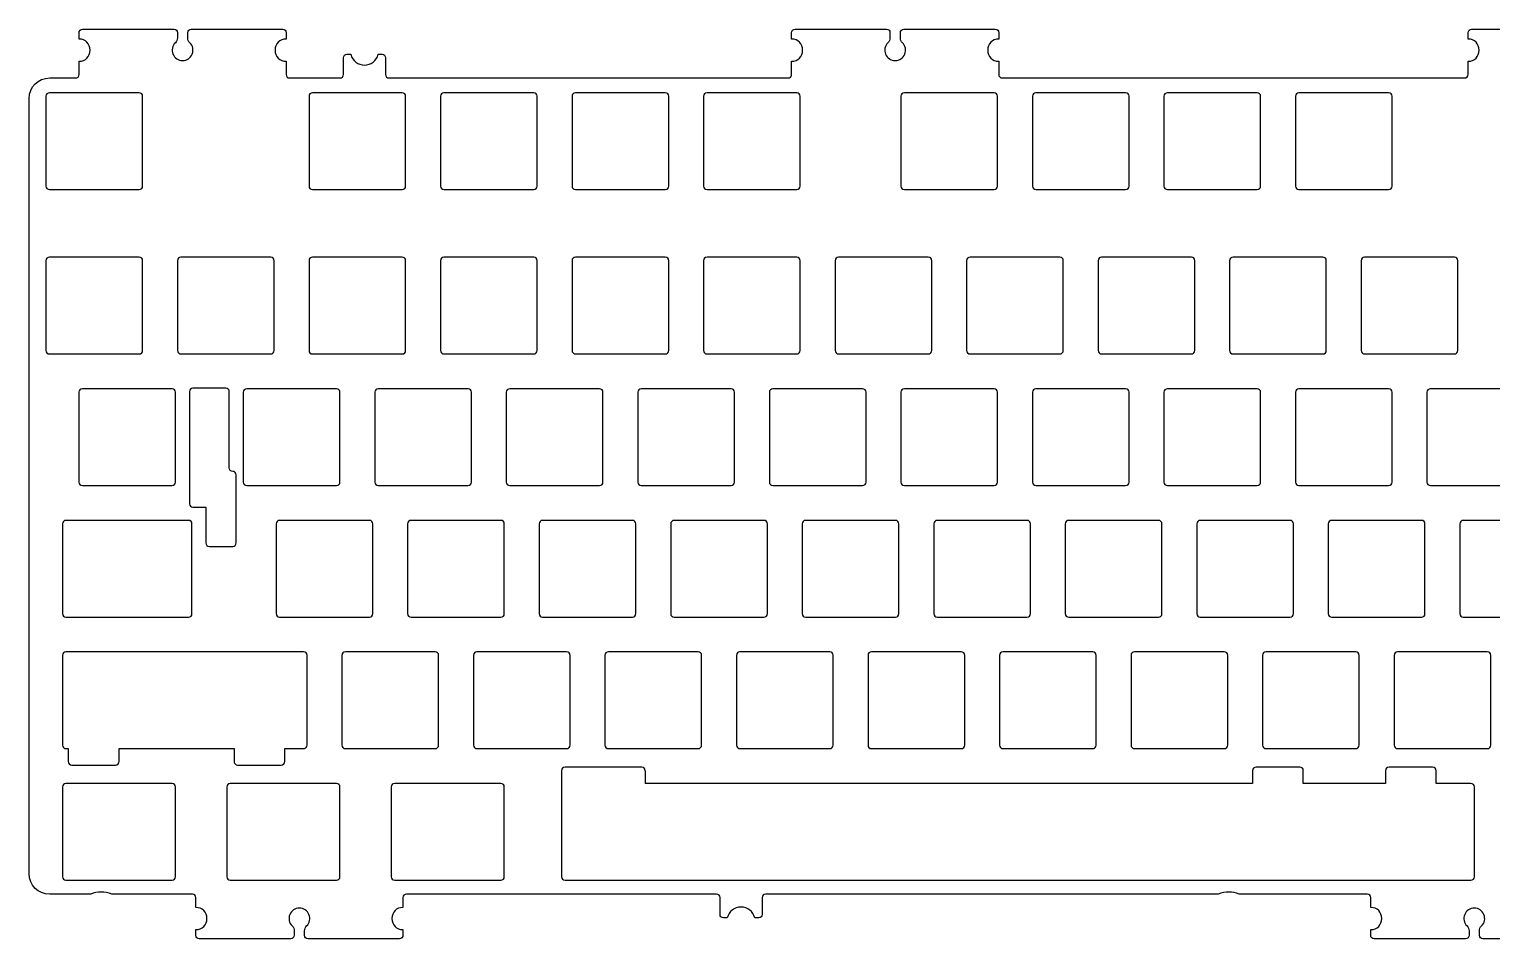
# Model space of a CAD drawing. Extents: x 786 to 1134, y 474 to 606.
# Drawn here: x 786.3 to 998.2, y 474.2 to 605.8 of the extents above; entities that cross this region are included whole.
import ezdxf

# ---------------------------------------------------------------- set-up
doc = ezdxf.new("R2010")
doc.units = 0
doc.header["$MEASUREMENT"] = 0
doc.layers.add('默认', color=7, linetype='Continuous', lineweight=0)

msp = doc.modelspace()

# ---------------------------------------------------------------- linework, layer by layer
at = {"layer": '默认', "color": 18, "lineweight": 25, "true_color": 0x000000}
for p, q in [((831.83, 599.29), (831.83, 601.72)), ((837.93, 601.72), (837.93, 599.29)), ((793.53, 599.29), (793.53, 601.22)), ((823.53, 601.22), (823.53, 599.29)), ((896.74, 599.29), (896.74, 601.22)), ((926.74, 601.22), (926.74, 599.29)), ((994.72, 599.29), (994.72, 601.22)), ((786.32, 483.61), (786.32, 595.79)), ((809.53, 553.38), (809.53, 537.15)), ((815.29, 542.33), (815.29, 553.38)), ((816.29, 531.47), (816.29, 541.33)), ((812.41, 530.97), (815.79, 530.97)), ((815.98, 501.68), (815.98, 499.83)), ((875.54, 498.48), (875.54, 496.63)), ((962.88, 496.63), (875.54, 496.63)), ((982.13, 496.63), (971.5, 496.63)), ((863.97, 482.63), (935.59, 482.63)), ((810.45, 478.68), (810.45, 480.11)), ((840.45, 480.11), (840.45, 478.68)), ((886.37, 477.68), (886.37, 480.11)), ((892.47, 480.11), (892.47, 477.68)), ((980.62, 478.68), (980.62, 480.11))]:
    msp.add_line(p, q, dxfattribs=at)
for points in [[(810.03, 536.65), (811.91, 536.65), (811.91, 531.47)], [(791.63, 501.68), (791.98, 501.68), (791.98, 499.83)], [(963.51, 498.48), (963.51, 496.63), (962.88, 496.63)], [(971.5, 496.63), (970.86, 496.63), (970.86, 498.48)], [(982.76, 498.48), (982.76, 496.63), (982.13, 496.63)], [(995.13, 496.63), (990.11, 496.63), (990.11, 498.48)]]:
    msp.add_lwpolyline(points, dxfattribs=at)
for points, knots in [([(793.53, 605.35), (793.53, 605.48), (793.58, 605.61), (793.68, 605.7), (793.77, 605.8), (793.9, 605.85), (794.03, 605.85)], [0, 0, 0, 0, 1, 1, 1, 2, 2, 2, 2]), ([(896.74, 605.35), (896.74, 605.48), (896.79, 605.61), (896.89, 605.7), (896.98, 605.8), (897.11, 605.85), (897.24, 605.85)], [0, 0, 0, 0, 1, 1, 1, 2, 2, 2, 2]), ([(912.49, 605.35), (912.49, 605.48), (912.54, 605.61), (912.64, 605.7), (912.73, 605.8), (912.86, 605.85), (912.99, 605.85)], [0, 0, 0, 0, 1, 1, 1, 2, 2, 2, 2]), ([(994.72, 605.35), (994.72, 605.48), (994.78, 605.61), (994.87, 605.7), (994.97, 605.8), (995.09, 605.85), (995.22, 605.85)], [0, 0, 0, 0, 1, 1, 1, 2, 2, 2, 2]), ([(793.53, 601.22), (794.47, 601.22), (795.13, 601.88), (795.13, 602.82), (795.13, 603.76), (794.47, 604.42), (793.53, 604.42)], [0, 0, 0, 0, 1, 1, 1, 2, 2, 2, 2]), ([(807.48, 603.89), (807.03, 603.45), (806.91, 602.83), (807.14, 602.25), (807.38, 601.67), (807.9, 601.32), (808.53, 601.32), (809.16, 601.32), (809.68, 601.67), (809.92, 602.25), (810.16, 602.83), (810.03, 603.45), (809.58, 603.89)], [0, 0, 0, 0, 1, 1, 1, 2, 2, 2, 3, 3, 3, 4, 4, 4, 4]), ([(823.53, 604.42), (822.59, 604.42), (821.93, 603.76), (821.93, 602.82), (821.93, 601.88), (822.59, 601.22), (823.53, 601.22)], [0, 0, 0, 0, 1, 1, 1, 2, 2, 2, 2]), ([(896.74, 601.22), (897.68, 601.22), (898.34, 601.88), (898.34, 602.82), (898.34, 603.76), (897.68, 604.42), (896.74, 604.42)], [0, 0, 0, 0, 1, 1, 1, 2, 2, 2, 2]), ([(910.69, 603.89), (910.24, 603.45), (910.12, 602.83), (910.35, 602.25), (910.59, 601.67), (911.11, 601.32), (911.74, 601.32), (912.37, 601.32), (912.89, 601.67), (913.13, 602.25), (913.37, 602.83), (913.24, 603.45), (912.79, 603.89)], [0, 0, 0, 0, 1, 1, 1, 2, 2, 2, 3, 3, 3, 4, 4, 4, 4]), ([(926.74, 604.42), (925.81, 604.42), (925.14, 603.76), (925.14, 602.82), (925.14, 601.88), (925.81, 601.22), (926.74, 601.22)], [0, 0, 0, 0, 1, 1, 1, 2, 2, 2, 2]), ([(994.72, 601.22), (995.66, 601.22), (996.32, 601.88), (996.32, 602.82), (996.32, 603.76), (995.66, 604.42), (994.72, 604.42)], [0, 0, 0, 0, 1, 1, 1, 2, 2, 2, 2]), ([(832.89, 602.22), (833.13, 601.26), (833.92, 600.67), (834.88, 600.67), (835.84, 600.67), (836.62, 601.26), (836.87, 602.22)], [0, 0, 0, 0, 1, 1, 1, 2, 2, 2, 2]), ([(926.74, 599.29), (926.74, 599.16), (926.79, 599.03), (926.89, 598.94), (926.98, 598.84), (927.11, 598.79), (927.24, 598.79)], [0, 0, 0, 0, 1, 1, 1, 2, 2, 2, 2]), ([(994.22, 598.79), (994.36, 598.79), (994.48, 598.84), (994.58, 598.94), (994.67, 599.03), (994.72, 599.16), (994.72, 599.29)], [0, 0, 0, 0, 1, 1, 1, 2, 2, 2, 2]), ([(823.33, 501.68), (823.49, 501.68), (823.65, 501.68), (823.81, 501.68), (823.96, 501.68), (824.11, 501.68), (824.26, 501.68), (824.42, 501.68), (824.58, 501.68), (824.74, 501.68), (824.82, 501.68), (824.9, 501.68), (824.98, 501.68), (825.05, 501.68), (825.12, 501.68), (825.19, 501.68), (825.27, 501.68), (825.36, 501.69), (825.44, 501.68), (825.52, 501.68), (825.6, 501.68), (825.68, 501.68), (825.75, 501.68), (825.83, 501.69), (825.91, 501.69), (825.98, 501.68), (826.04, 501.68), (826.11, 501.69), (826.17, 501.69), (826.23, 501.71), (826.29, 501.74), (826.35, 501.77), (826.4, 501.81), (826.44, 501.86), (826.51, 501.95), (826.56, 502.07), (826.56, 502.18)], [0, 0, 0, 0, 1, 1, 1, 2, 2, 2, 3, 3, 3, 4, 4, 4, 5, 5, 5, 6, 6, 6, 7, 7, 7, 8, 8, 8, 9, 9, 9, 10, 10, 10, 11, 11, 11, 12, 12, 12, 12]), ([(795.22, 480.61), (794.85, 480.61), (794.47, 480.61), (794.1, 480.61), (792.51, 480.61), (790.91, 480.61), (789.32, 480.61)], [0, 0, 0, 0, 1, 1, 1, 2, 2, 2, 2]), ([(810.45, 480.11), (810.45, 480.24), (810.39, 480.37), (810.3, 480.46), (810.2, 480.56), (810.08, 480.61), (809.95, 480.61)], [0, 0, 0, 0, 1, 1, 1, 2, 2, 2, 2]), ([(810.45, 475.48), (811.38, 475.48), (812.05, 476.14), (812.05, 477.08), (812.05, 478.02), (811.38, 478.68), (810.45, 478.68)], [0, 0, 0, 0, 1, 1, 1, 2, 2, 2, 2]), ([(826.5, 476.01), (826.94, 476.45), (827.07, 477.07), (826.83, 477.65), (826.6, 478.23), (826.07, 478.58), (825.45, 478.58), (824.82, 478.58), (824.29, 478.23), (824.06, 477.65), (823.82, 477.07), (823.95, 476.45), (824.4, 476.01)], [0, 0, 0, 0, 1, 1, 1, 2, 2, 2, 3, 3, 3, 4, 4, 4, 4]), ([(840.45, 478.68), (839.51, 478.68), (838.85, 478.02), (838.85, 477.08), (838.85, 476.14), (839.51, 475.48), (840.45, 475.48)], [0, 0, 0, 0, 1, 1, 1, 2, 2, 2, 2]), ([(891.4, 477.18), (891.16, 478.14), (890.38, 478.73), (889.42, 478.73), (888.45, 478.73), (887.67, 478.14), (887.43, 477.18)], [0, 0, 0, 0, 1, 1, 1, 2, 2, 2, 2]), ([(980.62, 475.48), (981.56, 475.48), (982.22, 476.14), (982.22, 477.08), (982.22, 478.02), (981.56, 478.68), (980.62, 478.68)], [0, 0, 0, 0, 1, 1, 1, 2, 2, 2, 2]), ([(996.67, 476.01), (997.12, 476.45), (997.25, 477.07), (997.01, 477.65), (996.77, 478.23), (996.25, 478.58), (995.62, 478.58), (994.99, 478.58), (994.47, 478.23), (994.23, 477.65), (994, 477.07), (994.12, 476.45), (994.57, 476.01)], [0, 0, 0, 0, 1, 1, 1, 2, 2, 2, 3, 3, 3, 4, 4, 4, 4]), ([(824.7, 474.65), (824.7, 474.52), (824.64, 474.39), (824.55, 474.3), (824.45, 474.2), (824.33, 474.15), (824.2, 474.15)], [0, 0, 0, 0, 1, 1, 1, 2, 2, 2, 2]), ([(840.45, 474.65), (840.45, 474.52), (840.39, 474.4), (840.3, 474.3), (840.2, 474.21), (840.08, 474.15), (839.95, 474.15)], [0, 0, 0, 0, 1, 1, 1, 2, 2, 2, 2]), ([(994.87, 474.65), (994.87, 474.52), (994.82, 474.39), (994.73, 474.3), (994.63, 474.2), (994.51, 474.15), (994.37, 474.15)], [0, 0, 0, 0, 1, 1, 1, 2, 2, 2, 2])]:
    msp.add_open_spline(points, degree=3, knots=knots, dxfattribs=at)
for points in [[(794.03, 605.85), (798.45, 605.85), (802.87, 605.85), (807.28, 605.85)], [(807.28, 605.85), (807.58, 605.85), (807.78, 605.64), (807.78, 605.35)], [(809.28, 605.35), (809.28, 605.64), (809.49, 605.85), (809.78, 605.85)], [(809.78, 605.85), (814.2, 605.85), (818.62, 605.85), (823.03, 605.85)], [(823.03, 605.85), (823.33, 605.85), (823.53, 605.64), (823.53, 605.35)], [(897.24, 605.85), (901.66, 605.85), (906.08, 605.85), (910.49, 605.85)], [(910.49, 605.85), (910.79, 605.85), (910.99, 605.64), (910.99, 605.35)], [(912.99, 605.85), (917.41, 605.85), (921.83, 605.85), (926.24, 605.85)], [(926.24, 605.85), (926.54, 605.85), (926.74, 605.64), (926.74, 605.35)], [(995.22, 605.85), (999.64, 605.85), (1004.06, 605.85), (1008.47, 605.85)], [(793.53, 604.42), (793.53, 604.73), (793.53, 605.04), (793.53, 605.35)], [(807.78, 604.61), (807.78, 604.33), (807.68, 604.08), (807.48, 603.89)], [(807.78, 605.35), (807.78, 605.1), (807.78, 604.85), (807.78, 604.61)], [(809.28, 604.61), (809.28, 604.85), (809.28, 605.1), (809.28, 605.35)], [(809.58, 603.89), (809.39, 604.08), (809.28, 604.33), (809.28, 604.61)], [(823.53, 605.35), (823.53, 605.04), (823.53, 604.73), (823.53, 604.42)], [(896.74, 604.42), (896.74, 604.73), (896.74, 605.04), (896.74, 605.35)], [(910.99, 604.61), (910.99, 604.33), (910.89, 604.08), (910.69, 603.89)], [(910.99, 605.35), (910.99, 605.1), (910.99, 604.85), (910.99, 604.61)], [(912.49, 604.61), (912.49, 604.85), (912.49, 605.1), (912.49, 605.35)], [(912.79, 603.89), (912.6, 604.08), (912.49, 604.33), (912.49, 604.61)], [(926.74, 605.35), (926.74, 605.04), (926.74, 604.73), (926.74, 604.42)], [(994.72, 604.42), (994.72, 604.73), (994.72, 605.04), (994.72, 605.35)], [(831.83, 601.72), (831.83, 602.01), (832.04, 602.22), (832.33, 602.22)], [(832.33, 602.22), (832.52, 602.22), (832.7, 602.22), (832.89, 602.22)], [(836.87, 602.22), (837.05, 602.22), (837.24, 602.22), (837.43, 602.22)], [(837.43, 602.22), (837.72, 602.22), (837.93, 602.01), (837.93, 601.72)], [(786.32, 595.79), (786.32, 597.55), (787.56, 598.79), (789.32, 598.79)], [(789.32, 598.79), (790.36, 598.79), (791.59, 598.79), (793.03, 598.79)], [(793.03, 598.79), (793.33, 598.79), (793.53, 599), (793.53, 599.29)], [(823.53, 599.29), (823.53, 599), (823.74, 598.79), (824.03, 598.79)], [(824.03, 598.79), (826.46, 598.79), (828.89, 598.79), (831.33, 598.79)], [(831.33, 598.79), (831.62, 598.79), (831.83, 599), (831.83, 599.29)], [(837.93, 599.29), (837.93, 599), (838.14, 598.79), (838.43, 598.79)], [(838.43, 598.79), (857.62, 598.79), (876.89, 598.79), (896.24, 598.79)], [(896.24, 598.79), (896.54, 598.79), (896.74, 599), (896.74, 599.29)], [(927.24, 598.79), (949.57, 598.79), (971.9, 598.79), (994.22, 598.79)], [(789.24, 596.64), (788.95, 596.64), (788.74, 596.44), (788.74, 596.14)], [(788.74, 596.14), (788.74, 591.81), (788.74, 587.48), (788.74, 583.14)], [(802.24, 596.64), (797.91, 596.64), (793.58, 596.64), (789.24, 596.64)], [(802.74, 596.14), (802.74, 596.44), (802.54, 596.64), (802.24, 596.64)], [(802.74, 583.14), (802.74, 587.48), (802.74, 591.81), (802.74, 596.14)], [(827.34, 596.64), (827.05, 596.64), (826.84, 596.44), (826.84, 596.14)], [(826.84, 596.14), (826.84, 591.81), (826.84, 587.48), (826.84, 583.14)], [(840.34, 596.64), (836.01, 596.64), (831.68, 596.64), (827.34, 596.64)], [(840.84, 596.14), (840.84, 596.44), (840.64, 596.64), (840.34, 596.64)], [(840.84, 583.14), (840.84, 587.48), (840.84, 591.81), (840.84, 596.14)], [(846.39, 596.64), (846.1, 596.64), (845.89, 596.44), (845.89, 596.14)], [(845.89, 596.14), (845.89, 591.81), (845.89, 587.48), (845.89, 583.14)], [(859.39, 596.64), (855.06, 596.64), (850.73, 596.64), (846.39, 596.64)], [(859.89, 596.14), (859.89, 596.44), (859.69, 596.64), (859.39, 596.64)], [(859.89, 583.14), (859.89, 587.48), (859.89, 591.81), (859.89, 596.14)], [(865.44, 596.64), (865.15, 596.64), (864.94, 596.44), (864.94, 596.14)], [(864.94, 596.14), (864.94, 591.81), (864.94, 587.48), (864.94, 583.14)], [(878.44, 596.64), (874.11, 596.64), (869.78, 596.64), (865.44, 596.64)], [(878.94, 596.14), (878.94, 596.44), (878.74, 596.64), (878.44, 596.64)], [(878.94, 583.14), (878.94, 587.48), (878.94, 591.81), (878.94, 596.14)], [(884.49, 596.64), (884.2, 596.64), (883.99, 596.44), (883.99, 596.14)], [(883.99, 596.14), (883.99, 591.81), (883.99, 587.48), (883.99, 583.14)], [(897.49, 596.64), (893.16, 596.64), (888.83, 596.64), (884.49, 596.64)], [(897.99, 596.14), (897.99, 596.44), (897.79, 596.64), (897.49, 596.64)], [(897.99, 583.14), (897.99, 587.48), (897.99, 591.81), (897.99, 596.14)], [(913.07, 596.64), (912.78, 596.64), (912.57, 596.44), (912.57, 596.14)], [(912.57, 596.14), (912.57, 591.81), (912.57, 587.48), (912.57, 583.14)], [(926.07, 596.64), (921.74, 596.64), (917.4, 596.64), (913.07, 596.64)], [(926.57, 596.14), (926.57, 596.44), (926.36, 596.64), (926.07, 596.64)], [(926.57, 583.14), (926.57, 587.48), (926.57, 591.81), (926.57, 596.14)], [(932.12, 596.64), (931.83, 596.64), (931.62, 596.44), (931.62, 596.14)], [(931.62, 596.14), (931.62, 591.81), (931.62, 587.48), (931.62, 583.14)], [(945.12, 596.64), (940.79, 596.64), (936.45, 596.64), (932.12, 596.64)], [(945.62, 596.14), (945.62, 596.44), (945.41, 596.64), (945.12, 596.64)], [(945.62, 583.14), (945.62, 587.48), (945.62, 591.81), (945.62, 596.14)], [(951.17, 596.64), (950.88, 596.64), (950.67, 596.44), (950.67, 596.14)], [(950.67, 596.14), (950.67, 591.81), (950.67, 587.48), (950.67, 583.14)], [(964.17, 596.64), (959.84, 596.64), (955.5, 596.64), (951.17, 596.64)], [(964.67, 596.14), (964.67, 596.44), (964.46, 596.64), (964.17, 596.64)], [(964.67, 583.14), (964.67, 587.48), (964.67, 591.81), (964.67, 596.14)], [(970.22, 596.64), (969.93, 596.64), (969.72, 596.44), (969.72, 596.14)], [(969.72, 596.14), (969.72, 591.81), (969.72, 587.48), (969.72, 583.14)], [(983.22, 596.64), (978.89, 596.64), (974.55, 596.64), (970.22, 596.64)], [(983.72, 596.14), (983.72, 596.44), (983.51, 596.64), (983.22, 596.64)], [(983.72, 583.14), (983.72, 587.48), (983.72, 591.81), (983.72, 596.14)], [(788.74, 583.14), (788.74, 582.85), (788.95, 582.64), (789.24, 582.64)], [(789.24, 582.64), (793.58, 582.64), (797.91, 582.64), (802.24, 582.64)], [(802.24, 582.64), (802.54, 582.64), (802.74, 582.85), (802.74, 583.14)], [(826.84, 583.14), (826.84, 582.85), (827.05, 582.64), (827.34, 582.64)], [(827.34, 582.64), (831.68, 582.64), (836.01, 582.64), (840.34, 582.64)], [(840.34, 582.64), (840.64, 582.64), (840.84, 582.85), (840.84, 583.14)], [(845.89, 583.14), (845.89, 582.85), (846.1, 582.64), (846.39, 582.64)], [(846.39, 582.64), (850.73, 582.64), (855.06, 582.64), (859.39, 582.64)], [(859.39, 582.64), (859.69, 582.64), (859.89, 582.85), (859.89, 583.14)], [(864.94, 583.14), (864.94, 582.85), (865.15, 582.64), (865.44, 582.64)], [(865.44, 582.64), (869.78, 582.64), (874.11, 582.64), (878.44, 582.64)], [(878.44, 582.64), (878.74, 582.64), (878.94, 582.85), (878.94, 583.14)], [(883.99, 583.14), (883.99, 582.85), (884.2, 582.64), (884.49, 582.64)], [(884.49, 582.64), (888.83, 582.64), (893.16, 582.64), (897.49, 582.64)], [(897.49, 582.64), (897.79, 582.64), (897.99, 582.85), (897.99, 583.14)], [(912.57, 583.14), (912.57, 582.85), (912.78, 582.64), (913.07, 582.64)], [(913.07, 582.64), (917.4, 582.64), (921.74, 582.64), (926.07, 582.64)], [(926.07, 582.64), (926.36, 582.64), (926.57, 582.85), (926.57, 583.14)], [(931.62, 583.14), (931.62, 582.85), (931.83, 582.64), (932.12, 582.64)], [(932.12, 582.64), (936.45, 582.64), (940.79, 582.64), (945.12, 582.64)], [(945.12, 582.64), (945.41, 582.64), (945.62, 582.85), (945.62, 583.14)], [(950.67, 583.14), (950.67, 582.85), (950.88, 582.64), (951.17, 582.64)], [(951.17, 582.64), (955.5, 582.64), (959.84, 582.64), (964.17, 582.64)], [(964.17, 582.64), (964.46, 582.64), (964.67, 582.85), (964.67, 583.14)], [(969.72, 583.14), (969.72, 582.85), (969.93, 582.64), (970.22, 582.64)], [(970.22, 582.64), (974.55, 582.64), (978.89, 582.64), (983.22, 582.64)], [(983.22, 582.64), (983.51, 582.64), (983.72, 582.85), (983.72, 583.14)], [(789.24, 572.83), (788.95, 572.83), (788.74, 572.63), (788.74, 572.33)], [(788.74, 572.33), (788.74, 568), (788.74, 563.67), (788.74, 559.33)], [(802.24, 572.83), (797.91, 572.83), (793.58, 572.83), (789.24, 572.83)], [(802.74, 572.33), (802.74, 572.63), (802.54, 572.83), (802.24, 572.83)], [(802.74, 559.33), (802.74, 563.67), (802.74, 568), (802.74, 572.33)], [(808.29, 572.83), (808, 572.83), (807.79, 572.63), (807.79, 572.33)], [(807.79, 572.33), (807.79, 568), (807.79, 563.67), (807.79, 559.33)], [(821.29, 572.83), (816.96, 572.83), (812.63, 572.83), (808.29, 572.83)], [(821.79, 572.33), (821.79, 572.63), (821.59, 572.83), (821.29, 572.83)], [(821.79, 559.33), (821.79, 563.67), (821.79, 568), (821.79, 572.33)], [(827.34, 572.83), (827.05, 572.83), (826.84, 572.63), (826.84, 572.33)], [(826.84, 572.33), (826.84, 568), (826.84, 563.67), (826.84, 559.33)], [(840.34, 572.83), (836.01, 572.83), (831.68, 572.83), (827.34, 572.83)], [(840.84, 572.33), (840.84, 572.63), (840.64, 572.83), (840.34, 572.83)], [(840.84, 559.33), (840.84, 563.67), (840.84, 568), (840.84, 572.33)], [(846.39, 572.83), (846.1, 572.83), (845.89, 572.63), (845.89, 572.33)], [(845.89, 572.33), (845.89, 568), (845.89, 563.67), (845.89, 559.33)], [(859.39, 572.83), (855.06, 572.83), (850.73, 572.83), (846.39, 572.83)], [(859.89, 572.33), (859.89, 572.63), (859.69, 572.83), (859.39, 572.83)], [(859.89, 559.33), (859.89, 563.67), (859.89, 568), (859.89, 572.33)], [(865.44, 572.83), (865.15, 572.83), (864.94, 572.63), (864.94, 572.33)], [(864.94, 572.33), (864.94, 568), (864.94, 563.67), (864.94, 559.33)], [(878.44, 572.83), (874.11, 572.83), (869.78, 572.83), (865.44, 572.83)], [(878.94, 572.33), (878.94, 572.63), (878.74, 572.83), (878.44, 572.83)], [(878.94, 559.33), (878.94, 563.67), (878.94, 568), (878.94, 572.33)], [(884.49, 572.83), (884.2, 572.83), (883.99, 572.63), (883.99, 572.33)], [(883.99, 572.33), (883.99, 568), (883.99, 563.67), (883.99, 559.33)], [(897.49, 572.83), (893.16, 572.83), (888.83, 572.83), (884.49, 572.83)], [(897.99, 572.33), (897.99, 572.63), (897.79, 572.83), (897.49, 572.83)], [(897.99, 559.33), (897.99, 563.67), (897.99, 568), (897.99, 572.33)], [(903.54, 572.83), (903.25, 572.83), (903.04, 572.63), (903.04, 572.33)], [(903.04, 572.33), (903.04, 568), (903.04, 563.67), (903.04, 559.33)], [(916.54, 572.83), (912.21, 572.83), (907.88, 572.83), (903.54, 572.83)], [(917.04, 572.33), (917.04, 572.63), (916.84, 572.83), (916.54, 572.83)], [(917.04, 559.33), (917.04, 563.67), (917.04, 568), (917.04, 572.33)], [(922.59, 572.83), (922.3, 572.83), (922.09, 572.63), (922.09, 572.33)], [(922.09, 572.33), (922.09, 568), (922.09, 563.67), (922.09, 559.33)], [(935.59, 572.83), (931.26, 572.83), (926.93, 572.83), (922.59, 572.83)], [(936.09, 572.33), (936.09, 572.63), (935.89, 572.83), (935.59, 572.83)], [(936.09, 559.33), (936.09, 563.67), (936.09, 568), (936.09, 572.33)], [(941.64, 572.83), (941.35, 572.83), (941.14, 572.63), (941.14, 572.33)], [(941.14, 572.33), (941.14, 568), (941.14, 563.67), (941.14, 559.33)], [(954.64, 572.83), (950.31, 572.83), (945.98, 572.83), (941.64, 572.83)], [(955.14, 572.33), (955.14, 572.63), (954.94, 572.83), (954.64, 572.83)], [(955.14, 559.33), (955.14, 563.67), (955.14, 568), (955.14, 572.33)], [(960.69, 572.83), (960.4, 572.83), (960.19, 572.63), (960.19, 572.33)], [(960.19, 572.33), (960.19, 568), (960.19, 563.67), (960.19, 559.33)], [(973.69, 572.83), (969.36, 572.83), (965.03, 572.83), (960.69, 572.83)], [(974.19, 572.33), (974.19, 572.63), (973.99, 572.83), (973.69, 572.83)], [(974.19, 559.33), (974.19, 563.67), (974.19, 568), (974.19, 572.33)], [(979.74, 572.83), (979.45, 572.83), (979.24, 572.63), (979.24, 572.33)], [(979.24, 572.33), (979.24, 568), (979.24, 563.67), (979.24, 559.33)], [(992.74, 572.83), (988.41, 572.83), (984.08, 572.83), (979.74, 572.83)], [(993.24, 572.33), (993.24, 572.63), (993.04, 572.83), (992.74, 572.83)], [(993.24, 559.33), (993.24, 563.67), (993.24, 568), (993.24, 572.33)], [(788.74, 559.33), (788.74, 559.04), (788.95, 558.83), (789.24, 558.83)], [(802.24, 558.83), (802.54, 558.83), (802.74, 559.04), (802.74, 559.33)], [(807.79, 559.33), (807.79, 559.04), (808, 558.83), (808.29, 558.83)], [(821.29, 558.83), (821.59, 558.83), (821.79, 559.04), (821.79, 559.33)], [(826.84, 559.33), (826.84, 559.04), (827.05, 558.83), (827.34, 558.83)], [(840.34, 558.83), (840.64, 558.83), (840.84, 559.04), (840.84, 559.33)], [(845.89, 559.33), (845.89, 559.04), (846.1, 558.83), (846.39, 558.83)], [(859.39, 558.83), (859.69, 558.83), (859.89, 559.04), (859.89, 559.33)], [(864.94, 559.33), (864.94, 559.04), (865.15, 558.83), (865.44, 558.83)], [(878.44, 558.83), (878.74, 558.83), (878.94, 559.04), (878.94, 559.33)], [(883.99, 559.33), (883.99, 559.04), (884.2, 558.83), (884.49, 558.83)], [(897.49, 558.83), (897.79, 558.83), (897.99, 559.04), (897.99, 559.33)], [(903.04, 559.33), (903.04, 559.04), (903.25, 558.83), (903.54, 558.83)], [(916.54, 558.83), (916.84, 558.83), (917.04, 559.04), (917.04, 559.33)], [(922.09, 559.33), (922.09, 559.04), (922.3, 558.83), (922.59, 558.83)], [(935.59, 558.83), (935.89, 558.83), (936.09, 559.04), (936.09, 559.33)], [(941.14, 559.33), (941.14, 559.04), (941.35, 558.83), (941.64, 558.83)], [(954.64, 558.83), (954.94, 558.83), (955.14, 559.04), (955.14, 559.33)], [(960.19, 559.33), (960.19, 559.04), (960.4, 558.83), (960.69, 558.83)], [(973.69, 558.83), (973.99, 558.83), (974.19, 559.04), (974.19, 559.33)], [(979.24, 559.33), (979.24, 559.04), (979.45, 558.83), (979.74, 558.83)], [(992.74, 558.83), (993.04, 558.83), (993.24, 559.04), (993.24, 559.33)], [(789.24, 558.83), (793.58, 558.83), (797.91, 558.83), (802.24, 558.83)], [(808.29, 558.83), (812.63, 558.83), (816.96, 558.83), (821.29, 558.83)], [(827.34, 558.83), (831.68, 558.83), (836.01, 558.83), (840.34, 558.83)], [(846.39, 558.83), (850.73, 558.83), (855.06, 558.83), (859.39, 558.83)], [(865.44, 558.83), (869.78, 558.83), (874.11, 558.83), (878.44, 558.83)], [(884.49, 558.83), (888.83, 558.83), (893.16, 558.83), (897.49, 558.83)], [(903.54, 558.83), (907.88, 558.83), (912.21, 558.83), (916.54, 558.83)], [(922.59, 558.83), (926.93, 558.83), (931.26, 558.83), (935.59, 558.83)], [(941.64, 558.83), (945.98, 558.83), (950.31, 558.83), (954.64, 558.83)], [(960.69, 558.83), (965.03, 558.83), (969.36, 558.83), (973.69, 558.83)], [(979.74, 558.83), (984.08, 558.83), (988.41, 558.83), (992.74, 558.83)], [(794.01, 553.78), (793.71, 553.78), (793.51, 553.58), (793.51, 553.28)], [(793.51, 553.28), (793.51, 548.95), (793.51, 544.62), (793.51, 540.28)], [(807.01, 553.78), (802.67, 553.78), (798.34, 553.78), (794.01, 553.78)], [(807.51, 553.28), (807.51, 553.58), (807.3, 553.78), (807.01, 553.78)], [(807.51, 540.28), (807.51, 544.62), (807.51, 548.95), (807.51, 553.28)], [(810.03, 553.88), (809.74, 553.88), (809.53, 553.68), (809.53, 553.38)], [(814.79, 553.88), (813.21, 553.88), (811.62, 553.88), (810.03, 553.88)], [(815.29, 553.38), (815.29, 553.68), (815.09, 553.88), (814.79, 553.88)], [(817.82, 553.78), (817.53, 553.78), (817.32, 553.58), (817.32, 553.28)], [(817.32, 553.28), (817.32, 548.95), (817.32, 544.62), (817.32, 540.28)], [(830.82, 553.78), (826.49, 553.78), (822.15, 553.78), (817.82, 553.78)], [(831.32, 553.28), (831.32, 553.58), (831.11, 553.78), (830.82, 553.78)], [(831.32, 540.28), (831.32, 544.62), (831.32, 548.95), (831.32, 553.28)], [(836.87, 553.78), (836.58, 553.78), (836.37, 553.58), (836.37, 553.28)], [(836.37, 553.28), (836.37, 548.95), (836.37, 544.62), (836.37, 540.28)], [(849.87, 553.78), (845.54, 553.78), (841.2, 553.78), (836.87, 553.78)], [(850.37, 553.28), (850.37, 553.58), (850.16, 553.78), (849.87, 553.78)], [(850.37, 540.28), (850.37, 544.62), (850.37, 548.95), (850.37, 553.28)], [(855.92, 553.78), (855.63, 553.78), (855.42, 553.58), (855.42, 553.28)], [(855.42, 553.28), (855.42, 548.95), (855.42, 544.62), (855.42, 540.28)], [(868.92, 553.78), (864.59, 553.78), (860.25, 553.78), (855.92, 553.78)], [(869.42, 553.28), (869.42, 553.58), (869.21, 553.78), (868.92, 553.78)], [(869.42, 540.28), (869.42, 544.62), (869.42, 548.95), (869.42, 553.28)], [(874.97, 553.78), (874.68, 553.78), (874.47, 553.58), (874.47, 553.28)], [(874.47, 553.28), (874.47, 548.95), (874.47, 544.62), (874.47, 540.28)], [(887.97, 553.78), (883.64, 553.78), (879.3, 553.78), (874.97, 553.78)], [(888.47, 553.28), (888.47, 553.58), (888.26, 553.78), (887.97, 553.78)], [(888.47, 540.28), (888.47, 544.62), (888.47, 548.95), (888.47, 553.28)], [(894.02, 553.78), (893.73, 553.78), (893.52, 553.58), (893.52, 553.28)], [(893.52, 553.28), (893.52, 548.95), (893.52, 544.62), (893.52, 540.28)], [(907.02, 553.78), (902.69, 553.78), (898.35, 553.78), (894.02, 553.78)], [(907.52, 553.28), (907.52, 553.58), (907.31, 553.78), (907.02, 553.78)], [(907.52, 540.28), (907.52, 544.62), (907.52, 548.95), (907.52, 553.28)], [(913.07, 553.78), (912.78, 553.78), (912.57, 553.58), (912.57, 553.28)], [(912.57, 553.28), (912.57, 548.95), (912.57, 544.62), (912.57, 540.28)], [(926.07, 553.78), (921.74, 553.78), (917.4, 553.78), (913.07, 553.78)], [(926.57, 553.28), (926.57, 553.58), (926.36, 553.78), (926.07, 553.78)], [(926.57, 540.28), (926.57, 544.62), (926.57, 548.95), (926.57, 553.28)], [(932.12, 553.78), (931.83, 553.78), (931.62, 553.58), (931.62, 553.28)], [(931.62, 553.28), (931.62, 548.95), (931.62, 544.62), (931.62, 540.28)], [(945.12, 553.78), (940.79, 553.78), (936.45, 553.78), (932.12, 553.78)], [(945.62, 553.28), (945.62, 553.58), (945.41, 553.78), (945.12, 553.78)], [(945.62, 540.28), (945.62, 544.62), (945.62, 548.95), (945.62, 553.28)], [(951.17, 553.78), (950.88, 553.78), (950.67, 553.58), (950.67, 553.28)], [(950.67, 553.28), (950.67, 548.95), (950.67, 544.62), (950.67, 540.28)], [(964.17, 553.78), (959.84, 553.78), (955.5, 553.78), (951.17, 553.78)], [(964.67, 553.28), (964.67, 553.58), (964.46, 553.78), (964.17, 553.78)], [(964.67, 540.28), (964.67, 544.62), (964.67, 548.95), (964.67, 553.28)], [(970.22, 553.78), (969.93, 553.78), (969.72, 553.58), (969.72, 553.28)], [(969.72, 553.28), (969.72, 548.95), (969.72, 544.62), (969.72, 540.28)], [(983.22, 553.78), (978.89, 553.78), (974.55, 553.78), (970.22, 553.78)], [(983.72, 553.28), (983.72, 553.58), (983.51, 553.78), (983.22, 553.78)], [(983.72, 540.28), (983.72, 544.62), (983.72, 548.95), (983.72, 553.28)], [(989.27, 553.78), (988.98, 553.78), (988.77, 553.58), (988.77, 553.28)], [(988.77, 553.28), (988.77, 548.95), (988.77, 544.62), (988.77, 540.28)], [(1002.27, 553.78), (997.94, 553.78), (993.6, 553.78), (989.27, 553.78)], [(815.79, 541.83), (815.52, 541.83), (815.29, 542.05), (815.29, 542.33)], [(793.51, 540.28), (793.51, 539.99), (793.71, 539.78), (794.01, 539.78)], [(807.01, 539.78), (807.3, 539.78), (807.51, 539.99), (807.51, 540.28)], [(816.29, 541.33), (816.29, 541.6), (816.07, 541.83), (815.79, 541.83)], [(817.32, 540.28), (817.32, 539.99), (817.53, 539.78), (817.82, 539.78)], [(830.82, 539.78), (831.11, 539.78), (831.32, 539.99), (831.32, 540.28)], [(836.37, 540.28), (836.37, 539.99), (836.58, 539.78), (836.87, 539.78)], [(849.87, 539.78), (850.16, 539.78), (850.37, 539.99), (850.37, 540.28)], [(855.42, 540.28), (855.42, 539.99), (855.63, 539.78), (855.92, 539.78)], [(868.92, 539.78), (869.21, 539.78), (869.42, 539.99), (869.42, 540.28)], [(874.47, 540.28), (874.47, 539.99), (874.68, 539.78), (874.97, 539.78)], [(887.97, 539.78), (888.26, 539.78), (888.47, 539.99), (888.47, 540.28)], [(893.52, 540.28), (893.52, 539.99), (893.73, 539.78), (894.02, 539.78)], [(907.02, 539.78), (907.31, 539.78), (907.52, 539.99), (907.52, 540.28)], [(912.57, 540.28), (912.57, 539.99), (912.78, 539.78), (913.07, 539.78)], [(926.07, 539.78), (926.36, 539.78), (926.57, 539.99), (926.57, 540.28)], [(931.62, 540.28), (931.62, 539.99), (931.83, 539.78), (932.12, 539.78)], [(945.12, 539.78), (945.41, 539.78), (945.62, 539.99), (945.62, 540.28)], [(950.67, 540.28), (950.67, 539.99), (950.88, 539.78), (951.17, 539.78)], [(964.17, 539.78), (964.46, 539.78), (964.67, 539.99), (964.67, 540.28)], [(969.72, 540.28), (969.72, 539.99), (969.93, 539.78), (970.22, 539.78)], [(983.22, 539.78), (983.51, 539.78), (983.72, 539.99), (983.72, 540.28)], [(988.77, 540.28), (988.77, 539.99), (988.98, 539.78), (989.27, 539.78)], [(794.01, 539.78), (798.34, 539.78), (802.67, 539.78), (807.01, 539.78)], [(817.82, 539.78), (822.15, 539.78), (826.49, 539.78), (830.82, 539.78)], [(836.87, 539.78), (841.2, 539.78), (845.54, 539.78), (849.87, 539.78)], [(855.92, 539.78), (860.25, 539.78), (864.59, 539.78), (868.92, 539.78)], [(874.97, 539.78), (879.3, 539.78), (883.64, 539.78), (887.97, 539.78)], [(894.02, 539.78), (898.35, 539.78), (902.69, 539.78), (907.02, 539.78)], [(913.07, 539.78), (917.4, 539.78), (921.74, 539.78), (926.07, 539.78)], [(932.12, 539.78), (936.45, 539.78), (940.79, 539.78), (945.12, 539.78)], [(951.17, 539.78), (955.5, 539.78), (959.84, 539.78), (964.17, 539.78)], [(970.22, 539.78), (974.55, 539.78), (978.89, 539.78), (983.22, 539.78)], [(989.27, 539.78), (993.6, 539.78), (997.94, 539.78), (1002.27, 539.78)], [(809.53, 537.15), (809.53, 536.87), (809.76, 536.65), (810.03, 536.65)], [(791.63, 534.73), (791.33, 534.73), (791.13, 534.53), (791.13, 534.23)], [(791.13, 534.23), (791.13, 529.9), (791.13, 525.57), (791.13, 521.23)], [(809.39, 534.73), (803.47, 534.73), (797.55, 534.73), (791.63, 534.73)], [(809.89, 534.23), (809.89, 534.53), (809.68, 534.73), (809.39, 534.73)], [(809.89, 521.23), (809.89, 525.57), (809.89, 529.9), (809.89, 534.23)], [(822.58, 534.73), (822.29, 534.73), (822.08, 534.53), (822.08, 534.23)], [(822.08, 534.23), (822.08, 529.9), (822.08, 525.57), (822.08, 521.23)], [(835.58, 534.73), (831.25, 534.73), (826.92, 534.73), (822.58, 534.73)], [(836.08, 534.23), (836.08, 534.53), (835.88, 534.73), (835.58, 534.73)], [(836.08, 521.23), (836.08, 525.57), (836.08, 529.9), (836.08, 534.23)], [(841.63, 534.73), (841.34, 534.73), (841.13, 534.53), (841.13, 534.23)], [(841.13, 534.23), (841.13, 529.9), (841.13, 525.57), (841.13, 521.23)], [(854.63, 534.73), (850.3, 534.73), (845.97, 534.73), (841.63, 534.73)], [(855.13, 534.23), (855.13, 534.53), (854.93, 534.73), (854.63, 534.73)], [(855.13, 521.23), (855.13, 525.57), (855.13, 529.9), (855.13, 534.23)], [(860.68, 534.73), (860.39, 534.73), (860.18, 534.53), (860.18, 534.23)], [(860.18, 534.23), (860.18, 529.9), (860.18, 525.57), (860.18, 521.23)], [(873.68, 534.73), (869.35, 534.73), (865.02, 534.73), (860.68, 534.73)], [(874.18, 534.23), (874.18, 534.53), (873.98, 534.73), (873.68, 534.73)], [(874.18, 521.23), (874.18, 525.57), (874.18, 529.9), (874.18, 534.23)], [(879.73, 534.73), (879.44, 534.73), (879.23, 534.53), (879.23, 534.23)], [(879.23, 534.23), (879.23, 529.9), (879.23, 525.57), (879.23, 521.23)], [(892.73, 534.73), (888.4, 534.73), (884.07, 534.73), (879.73, 534.73)], [(893.23, 534.23), (893.23, 534.53), (893.03, 534.73), (892.73, 534.73)], [(893.23, 521.23), (893.23, 525.57), (893.23, 529.9), (893.23, 534.23)], [(898.78, 534.73), (898.49, 534.73), (898.28, 534.53), (898.28, 534.23)], [(898.28, 534.23), (898.28, 529.9), (898.28, 525.57), (898.28, 521.23)], [(911.78, 534.73), (907.45, 534.73), (903.12, 534.73), (898.78, 534.73)], [(912.28, 534.23), (912.28, 534.53), (912.08, 534.73), (911.78, 534.73)], [(912.28, 521.23), (912.28, 525.57), (912.28, 529.9), (912.28, 534.23)], [(917.83, 534.73), (917.54, 534.73), (917.33, 534.53), (917.33, 534.23)], [(917.33, 534.23), (917.33, 529.9), (917.33, 525.57), (917.33, 521.23)], [(930.83, 534.73), (926.5, 534.73), (922.17, 534.73), (917.83, 534.73)], [(931.33, 534.23), (931.33, 534.53), (931.13, 534.73), (930.83, 534.73)], [(931.33, 521.23), (931.33, 525.57), (931.33, 529.9), (931.33, 534.23)], [(936.88, 534.73), (936.59, 534.73), (936.38, 534.53), (936.38, 534.23)], [(936.38, 534.23), (936.38, 529.9), (936.38, 525.57), (936.38, 521.23)], [(949.88, 534.73), (945.55, 534.73), (941.22, 534.73), (936.88, 534.73)], [(950.38, 534.23), (950.38, 534.53), (950.18, 534.73), (949.88, 534.73)], [(950.38, 521.23), (950.38, 525.57), (950.38, 529.9), (950.38, 534.23)], [(955.93, 534.73), (955.64, 534.73), (955.43, 534.53), (955.43, 534.23)], [(955.43, 534.23), (955.43, 529.9), (955.43, 525.57), (955.43, 521.23)], [(968.93, 534.73), (964.6, 534.73), (960.27, 534.73), (955.93, 534.73)], [(969.43, 534.23), (969.43, 534.53), (969.23, 534.73), (968.93, 534.73)], [(969.43, 521.23), (969.43, 525.57), (969.43, 529.9), (969.43, 534.23)], [(974.98, 534.73), (974.69, 534.73), (974.48, 534.53), (974.48, 534.23)], [(974.48, 534.23), (974.48, 529.9), (974.48, 525.57), (974.48, 521.23)], [(987.98, 534.73), (983.65, 534.73), (979.32, 534.73), (974.98, 534.73)], [(988.48, 534.23), (988.48, 534.53), (988.28, 534.73), (987.98, 534.73)], [(988.48, 521.23), (988.48, 525.57), (988.48, 529.9), (988.48, 534.23)], [(994.03, 534.73), (993.74, 534.73), (993.53, 534.53), (993.53, 534.23)], [(993.53, 534.23), (993.53, 529.9), (993.53, 525.57), (993.53, 521.23)], [(1007.03, 534.73), (1002.7, 534.73), (998.37, 534.73), (994.03, 534.73)], [(811.91, 531.47), (811.91, 531.18), (812.12, 530.97), (812.41, 530.97)], [(815.79, 530.97), (816.07, 530.97), (816.29, 531.19), (816.29, 531.47)], [(791.13, 521.23), (791.13, 520.94), (791.33, 520.73), (791.63, 520.73)], [(809.39, 520.73), (809.68, 520.73), (809.89, 520.94), (809.89, 521.23)], [(822.08, 521.23), (822.08, 520.94), (822.29, 520.73), (822.58, 520.73)], [(835.58, 520.73), (835.88, 520.73), (836.08, 520.94), (836.08, 521.23)], [(841.13, 521.23), (841.13, 520.94), (841.34, 520.73), (841.63, 520.73)], [(854.63, 520.73), (854.93, 520.73), (855.13, 520.94), (855.13, 521.23)], [(860.18, 521.23), (860.18, 520.94), (860.39, 520.73), (860.68, 520.73)], [(873.68, 520.73), (873.98, 520.73), (874.18, 520.94), (874.18, 521.23)], [(879.23, 521.23), (879.23, 520.94), (879.44, 520.73), (879.73, 520.73)], [(892.73, 520.73), (893.03, 520.73), (893.23, 520.94), (893.23, 521.23)], [(898.28, 521.23), (898.28, 520.94), (898.49, 520.73), (898.78, 520.73)], [(911.78, 520.73), (912.08, 520.73), (912.28, 520.94), (912.28, 521.23)], [(917.33, 521.23), (917.33, 520.94), (917.54, 520.73), (917.83, 520.73)], [(930.83, 520.73), (931.13, 520.73), (931.33, 520.94), (931.33, 521.23)], [(936.38, 521.23), (936.38, 520.94), (936.59, 520.73), (936.88, 520.73)], [(949.88, 520.73), (950.18, 520.73), (950.38, 520.94), (950.38, 521.23)], [(955.43, 521.23), (955.43, 520.94), (955.64, 520.73), (955.93, 520.73)], [(968.93, 520.73), (969.23, 520.73), (969.43, 520.94), (969.43, 521.23)], [(974.48, 521.23), (974.48, 520.94), (974.69, 520.73), (974.98, 520.73)], [(987.98, 520.73), (988.28, 520.73), (988.48, 520.94), (988.48, 521.23)], [(993.53, 521.23), (993.53, 520.94), (993.74, 520.73), (994.03, 520.73)], [(791.63, 520.73), (797.55, 520.73), (803.47, 520.73), (809.39, 520.73)], [(822.58, 520.73), (826.92, 520.73), (831.25, 520.73), (835.58, 520.73)], [(841.63, 520.73), (845.97, 520.73), (850.3, 520.73), (854.63, 520.73)], [(860.68, 520.73), (865.02, 520.73), (869.35, 520.73), (873.68, 520.73)], [(879.73, 520.73), (884.07, 520.73), (888.4, 520.73), (892.73, 520.73)], [(898.78, 520.73), (903.12, 520.73), (907.45, 520.73), (911.78, 520.73)], [(917.83, 520.73), (922.17, 520.73), (926.5, 520.73), (930.83, 520.73)], [(936.88, 520.73), (941.22, 520.73), (945.55, 520.73), (949.88, 520.73)], [(955.93, 520.73), (960.27, 520.73), (964.6, 520.73), (968.93, 520.73)], [(974.98, 520.73), (979.32, 520.73), (983.65, 520.73), (987.98, 520.73)], [(994.03, 520.73), (998.37, 520.73), (1002.7, 520.73), (1007.03, 520.73)], [(791.63, 515.68), (791.33, 515.68), (791.13, 515.48), (791.13, 515.18)], [(791.13, 515.18), (791.13, 510.85), (791.13, 506.52), (791.13, 502.18)], [(826.06, 515.68), (813.79, 515.68), (802.31, 515.68), (791.63, 515.68)], [(826.56, 515.18), (826.56, 515.48), (826.35, 515.68), (826.06, 515.68)], [(826.56, 502.18), (826.56, 506.52), (826.56, 510.85), (826.56, 515.18)], [(832.11, 515.68), (831.81, 515.68), (831.61, 515.48), (831.61, 515.18)], [(831.61, 515.18), (831.61, 510.85), (831.61, 506.52), (831.61, 502.18)], [(845.11, 515.68), (840.77, 515.68), (836.44, 515.68), (832.11, 515.68)], [(845.61, 515.18), (845.61, 515.48), (845.4, 515.68), (845.11, 515.68)], [(845.61, 502.18), (845.61, 506.52), (845.61, 510.85), (845.61, 515.18)], [(851.16, 515.68), (850.86, 515.68), (850.66, 515.48), (850.66, 515.18)], [(850.66, 515.18), (850.66, 510.85), (850.66, 506.52), (850.66, 502.18)], [(864.16, 515.68), (859.82, 515.68), (855.49, 515.68), (851.16, 515.68)], [(864.66, 515.18), (864.66, 515.48), (864.45, 515.68), (864.16, 515.68)], [(864.66, 502.18), (864.66, 506.52), (864.66, 510.85), (864.66, 515.18)], [(870.21, 515.68), (869.91, 515.68), (869.71, 515.48), (869.71, 515.18)], [(869.71, 515.18), (869.71, 510.85), (869.71, 506.52), (869.71, 502.18)], [(883.21, 515.68), (878.87, 515.68), (874.54, 515.68), (870.21, 515.68)], [(883.71, 515.18), (883.71, 515.48), (883.5, 515.68), (883.21, 515.68)], [(883.71, 502.18), (883.71, 506.52), (883.71, 510.85), (883.71, 515.18)], [(889.26, 515.68), (888.96, 515.68), (888.76, 515.48), (888.76, 515.18)], [(888.76, 515.18), (888.76, 510.85), (888.76, 506.52), (888.76, 502.18)], [(902.26, 515.68), (897.92, 515.68), (893.59, 515.68), (889.26, 515.68)], [(902.76, 515.18), (902.76, 515.48), (902.55, 515.68), (902.26, 515.68)], [(902.76, 502.18), (902.76, 506.52), (902.76, 510.85), (902.76, 515.18)], [(908.31, 515.68), (908.01, 515.68), (907.81, 515.48), (907.81, 515.18)], [(907.81, 515.18), (907.81, 510.85), (907.81, 506.52), (907.81, 502.18)], [(921.31, 515.68), (916.97, 515.68), (912.64, 515.68), (908.31, 515.68)], [(921.81, 515.18), (921.81, 515.48), (921.6, 515.68), (921.31, 515.68)], [(921.81, 502.18), (921.81, 506.52), (921.81, 510.85), (921.81, 515.18)], [(927.36, 515.68), (927.06, 515.68), (926.86, 515.48), (926.86, 515.18)], [(926.86, 515.18), (926.86, 510.85), (926.86, 506.52), (926.86, 502.18)], [(940.36, 515.68), (936.02, 515.68), (931.69, 515.68), (927.36, 515.68)], [(940.86, 515.18), (940.86, 515.48), (940.65, 515.68), (940.36, 515.68)], [(940.86, 502.18), (940.86, 506.52), (940.86, 510.85), (940.86, 515.18)], [(946.41, 515.68), (946.11, 515.68), (945.91, 515.48), (945.91, 515.18)], [(945.91, 515.18), (945.91, 510.85), (945.91, 506.52), (945.91, 502.18)], [(959.41, 515.68), (955.07, 515.68), (950.74, 515.68), (946.41, 515.68)], [(959.91, 515.18), (959.91, 515.48), (959.7, 515.68), (959.41, 515.68)], [(959.91, 502.18), (959.91, 506.52), (959.91, 510.85), (959.91, 515.18)], [(965.46, 515.68), (965.16, 515.68), (964.96, 515.48), (964.96, 515.18)], [(964.96, 515.18), (964.96, 510.85), (964.96, 506.52), (964.96, 502.18)], [(978.46, 515.68), (974.12, 515.68), (969.79, 515.68), (965.46, 515.68)], [(978.96, 515.18), (978.96, 515.48), (978.75, 515.68), (978.46, 515.68)], [(978.96, 502.18), (978.96, 506.52), (978.96, 510.85), (978.96, 515.18)], [(984.51, 515.68), (984.21, 515.68), (984.01, 515.48), (984.01, 515.18)], [(984.01, 515.18), (984.01, 510.85), (984.01, 506.52), (984.01, 502.18)], [(997.51, 515.68), (993.17, 515.68), (988.84, 515.68), (984.51, 515.68)], [(998.01, 515.18), (998.01, 515.48), (997.8, 515.68), (997.51, 515.68)], [(998.01, 502.18), (998.01, 506.52), (998.01, 510.85), (998.01, 515.18)], [(791.13, 502.18), (791.13, 501.89), (791.33, 501.68), (791.63, 501.68)], [(831.61, 502.18), (831.61, 501.89), (831.81, 501.68), (832.11, 501.68)], [(845.11, 501.68), (845.4, 501.68), (845.61, 501.89), (845.61, 502.18)], [(850.66, 502.18), (850.66, 501.89), (850.86, 501.68), (851.16, 501.68)], [(864.16, 501.68), (864.45, 501.68), (864.66, 501.89), (864.66, 502.18)], [(869.71, 502.18), (869.71, 501.89), (869.91, 501.68), (870.21, 501.68)], [(883.21, 501.68), (883.5, 501.68), (883.71, 501.89), (883.71, 502.18)], [(888.76, 502.18), (888.76, 501.89), (888.96, 501.68), (889.26, 501.68)], [(902.26, 501.68), (902.55, 501.68), (902.76, 501.89), (902.76, 502.18)], [(907.81, 502.18), (907.81, 501.89), (908.01, 501.68), (908.31, 501.68)], [(921.31, 501.68), (921.6, 501.68), (921.81, 501.89), (921.81, 502.18)], [(926.86, 502.18), (926.86, 501.89), (927.06, 501.68), (927.36, 501.68)], [(940.36, 501.68), (940.65, 501.68), (940.86, 501.89), (940.86, 502.18)], [(945.91, 502.18), (945.91, 501.89), (946.11, 501.68), (946.41, 501.68)], [(959.41, 501.68), (959.7, 501.68), (959.91, 501.89), (959.91, 502.18)], [(964.96, 502.18), (964.96, 501.89), (965.16, 501.68), (965.46, 501.68)], [(978.46, 501.68), (978.75, 501.68), (978.96, 501.89), (978.96, 502.18)], [(984.01, 502.18), (984.01, 501.89), (984.21, 501.68), (984.51, 501.68)], [(997.51, 501.68), (997.8, 501.68), (998.01, 501.89), (998.01, 502.18)], [(799.33, 501.68), (804.69, 501.68), (810.24, 501.68), (815.98, 501.68)], [(799.33, 499.83), (799.33, 500.45), (799.33, 501.07), (799.33, 501.68)], [(823.33, 499.83), (823.33, 500.45), (823.33, 501.07), (823.33, 501.68)], [(832.11, 501.68), (836.44, 501.68), (840.77, 501.68), (845.11, 501.68)], [(851.16, 501.68), (855.49, 501.68), (859.82, 501.68), (864.16, 501.68)], [(870.21, 501.68), (874.54, 501.68), (878.87, 501.68), (883.21, 501.68)], [(889.26, 501.68), (893.59, 501.68), (897.92, 501.68), (902.26, 501.68)], [(908.31, 501.68), (912.64, 501.68), (916.97, 501.68), (921.31, 501.68)], [(927.36, 501.68), (931.69, 501.68), (936.02, 501.68), (940.36, 501.68)], [(946.41, 501.68), (950.74, 501.68), (955.07, 501.68), (959.41, 501.68)], [(965.46, 501.68), (969.79, 501.68), (974.12, 501.68), (978.46, 501.68)], [(984.51, 501.68), (988.84, 501.68), (993.17, 501.68), (997.51, 501.68)], [(791.98, 499.83), (791.98, 499.53), (792.19, 499.31), (792.5, 499.31)], [(792.5, 499.31), (794.6, 499.31), (796.7, 499.31), (798.8, 499.31)], [(798.8, 499.31), (799.11, 499.31), (799.33, 499.53), (799.33, 499.83)], [(815.98, 499.83), (815.98, 499.53), (816.19, 499.31), (816.5, 499.31)], [(816.5, 499.31), (818.6, 499.31), (820.7, 499.31), (822.8, 499.31)], [(822.8, 499.31), (823.11, 499.31), (823.33, 499.53), (823.33, 499.83)], [(863.92, 499.01), (863.62, 499.01), (863.4, 498.79), (863.4, 498.48)], [(863.4, 498.48), (863.4, 493.38), (863.4, 488.27), (863.4, 483.16)], [(875.02, 499.01), (871.32, 499.01), (867.62, 499.01), (863.92, 499.01)], [(875.54, 498.48), (875.54, 498.79), (875.33, 499.01), (875.02, 499.01)], [(964.04, 499.01), (963.73, 499.01), (963.51, 498.79), (963.51, 498.48)], [(970.34, 499.01), (968.24, 499.01), (966.14, 499.01), (964.04, 499.01)], [(970.86, 498.48), (970.86, 498.79), (970.65, 499.01), (970.34, 499.01)], [(983.28, 499.01), (982.98, 499.01), (982.76, 498.79), (982.76, 498.48)], [(989.58, 499.01), (987.48, 499.01), (985.38, 499.01), (983.28, 499.01)], [(990.11, 498.48), (990.11, 498.79), (989.89, 499.01), (989.58, 499.01)], [(791.63, 496.63), (791.33, 496.63), (791.13, 496.43), (791.13, 496.13)], [(791.13, 496.13), (791.13, 491.8), (791.13, 487.47), (791.13, 483.13)], [(807.01, 496.63), (801.88, 496.63), (796.75, 496.63), (791.63, 496.63)], [(807.51, 496.13), (807.51, 496.43), (807.3, 496.63), (807.01, 496.63)], [(807.51, 483.13), (807.51, 487.47), (807.51, 491.8), (807.51, 496.13)], [(815.44, 496.63), (815.14, 496.63), (814.94, 496.43), (814.94, 496.13)], [(814.94, 496.13), (814.94, 491.8), (814.94, 487.47), (814.94, 483.13)], [(830.82, 496.63), (825.69, 496.63), (820.56, 496.63), (815.44, 496.63)], [(831.32, 496.13), (831.32, 496.43), (831.11, 496.63), (830.82, 496.63)], [(831.32, 483.13), (831.32, 487.47), (831.32, 491.8), (831.32, 496.13)], [(839.25, 496.63), (838.96, 496.63), (838.75, 496.43), (838.75, 496.13)], [(838.75, 496.13), (838.75, 491.8), (838.75, 487.47), (838.75, 483.13)], [(854.63, 496.63), (849.5, 496.63), (844.38, 496.63), (839.25, 496.63)], [(855.13, 496.13), (855.13, 496.43), (854.92, 496.63), (854.63, 496.63)], [(855.13, 483.13), (855.13, 487.47), (855.13, 491.8), (855.13, 496.13)], [(995.63, 496.13), (995.63, 496.43), (995.42, 496.63), (995.13, 496.63)], [(995.63, 483.13), (995.63, 487.47), (995.63, 491.8), (995.63, 496.13)], [(789.32, 480.61), (787.56, 480.61), (786.32, 481.85), (786.32, 483.61)], [(791.13, 483.13), (791.13, 482.84), (791.33, 482.63), (791.63, 482.63)], [(807.01, 482.63), (807.3, 482.63), (807.51, 482.84), (807.51, 483.13)], [(814.94, 483.13), (814.94, 482.84), (815.14, 482.63), (815.44, 482.63)], [(830.82, 482.63), (831.11, 482.63), (831.32, 482.84), (831.32, 483.13)], [(838.75, 483.13), (838.75, 482.84), (838.96, 482.63), (839.25, 482.63)], [(854.63, 482.63), (854.92, 482.63), (855.13, 482.84), (855.13, 483.13)], [(863.4, 483.16), (863.4, 482.85), (863.62, 482.63), (863.92, 482.63)], [(995.13, 482.63), (995.42, 482.63), (995.63, 482.84), (995.63, 483.13)], [(791.63, 482.63), (796.75, 482.63), (801.88, 482.63), (807.01, 482.63)], [(798.26, 480.61), (797.27, 481.01), (796.21, 481.01), (795.22, 480.61)], [(815.44, 482.63), (820.56, 482.63), (825.69, 482.63), (830.82, 482.63)], [(839.25, 482.63), (844.38, 482.63), (849.5, 482.63), (854.63, 482.63)], [(935.59, 482.63), (955.44, 482.63), (975.28, 482.63), (995.13, 482.63)], [(961.57, 480.61), (960.59, 481.01), (959.52, 481.01), (958.53, 480.61)], [(809.95, 480.61), (806.05, 480.61), (802.16, 480.61), (798.26, 480.61)], [(840.95, 480.61), (840.65, 480.61), (840.45, 480.4), (840.45, 480.11)], [(885.87, 480.61), (870.89, 480.61), (855.92, 480.61), (840.95, 480.61)], [(886.37, 480.11), (886.37, 480.4), (886.16, 480.61), (885.87, 480.61)], [(892.97, 480.61), (892.67, 480.61), (892.47, 480.4), (892.47, 480.11)], [(958.53, 480.61), (936.68, 480.61), (914.82, 480.61), (892.97, 480.61)], [(980.12, 480.61), (973.94, 480.61), (967.76, 480.61), (961.57, 480.61)], [(980.62, 480.11), (980.62, 480.4), (980.42, 480.61), (980.12, 480.61)], [(886.87, 477.18), (886.57, 477.18), (886.37, 477.39), (886.37, 477.68)], [(887.43, 477.18), (887.24, 477.18), (887.05, 477.18), (886.87, 477.18)], [(891.97, 477.18), (891.78, 477.18), (891.59, 477.18), (891.4, 477.18)], [(892.47, 477.68), (892.47, 477.39), (892.26, 477.18), (891.97, 477.18)], [(810.45, 474.65), (810.45, 474.93), (810.45, 475.2), (810.45, 475.48)], [(810.95, 474.15), (810.65, 474.15), (810.45, 474.36), (810.45, 474.65)], [(824.4, 476.01), (824.59, 475.82), (824.7, 475.57), (824.7, 475.3)], [(824.7, 475.3), (824.7, 475.08), (824.7, 474.87), (824.7, 474.65)], [(826.2, 475.3), (826.2, 475.57), (826.3, 475.82), (826.5, 476.01)], [(826.2, 474.65), (826.2, 474.87), (826.2, 475.08), (826.2, 475.3)], [(826.7, 474.15), (826.4, 474.15), (826.2, 474.36), (826.2, 474.65)], [(840.45, 475.48), (840.45, 475.2), (840.45, 474.93), (840.45, 474.65)], [(980.62, 474.65), (980.62, 474.93), (980.62, 475.2), (980.62, 475.48)], [(981.12, 474.15), (980.83, 474.15), (980.62, 474.36), (980.62, 474.65)], [(994.57, 476.01), (994.77, 475.82), (994.87, 475.57), (994.87, 475.3)], [(994.87, 475.3), (994.87, 475.08), (994.87, 474.87), (994.87, 474.65)], [(994.87, 475.3), (994.87, 475.08), (994.87, 474.87), (994.87, 474.65)], [(996.37, 475.3), (996.37, 475.57), (996.48, 475.82), (996.67, 476.01)], [(996.37, 474.65), (996.37, 474.87), (996.37, 475.08), (996.37, 475.3)], [(996.37, 474.65), (996.37, 474.87), (996.37, 475.08), (996.37, 475.3)], [(996.87, 474.15), (996.58, 474.15), (996.37, 474.36), (996.37, 474.65)], [(824.2, 474.15), (819.78, 474.15), (815.36, 474.15), (810.95, 474.15)], [(839.95, 474.15), (835.53, 474.15), (831.11, 474.15), (826.7, 474.15)], [(994.37, 474.15), (989.96, 474.15), (985.54, 474.15), (981.12, 474.15)], [(1010.12, 474.15), (1005.71, 474.15), (1001.29, 474.15), (996.87, 474.15)]]:
    msp.add_open_spline(points, degree=3, dxfattribs=at)

doc.saveas('drawing.dxf')
